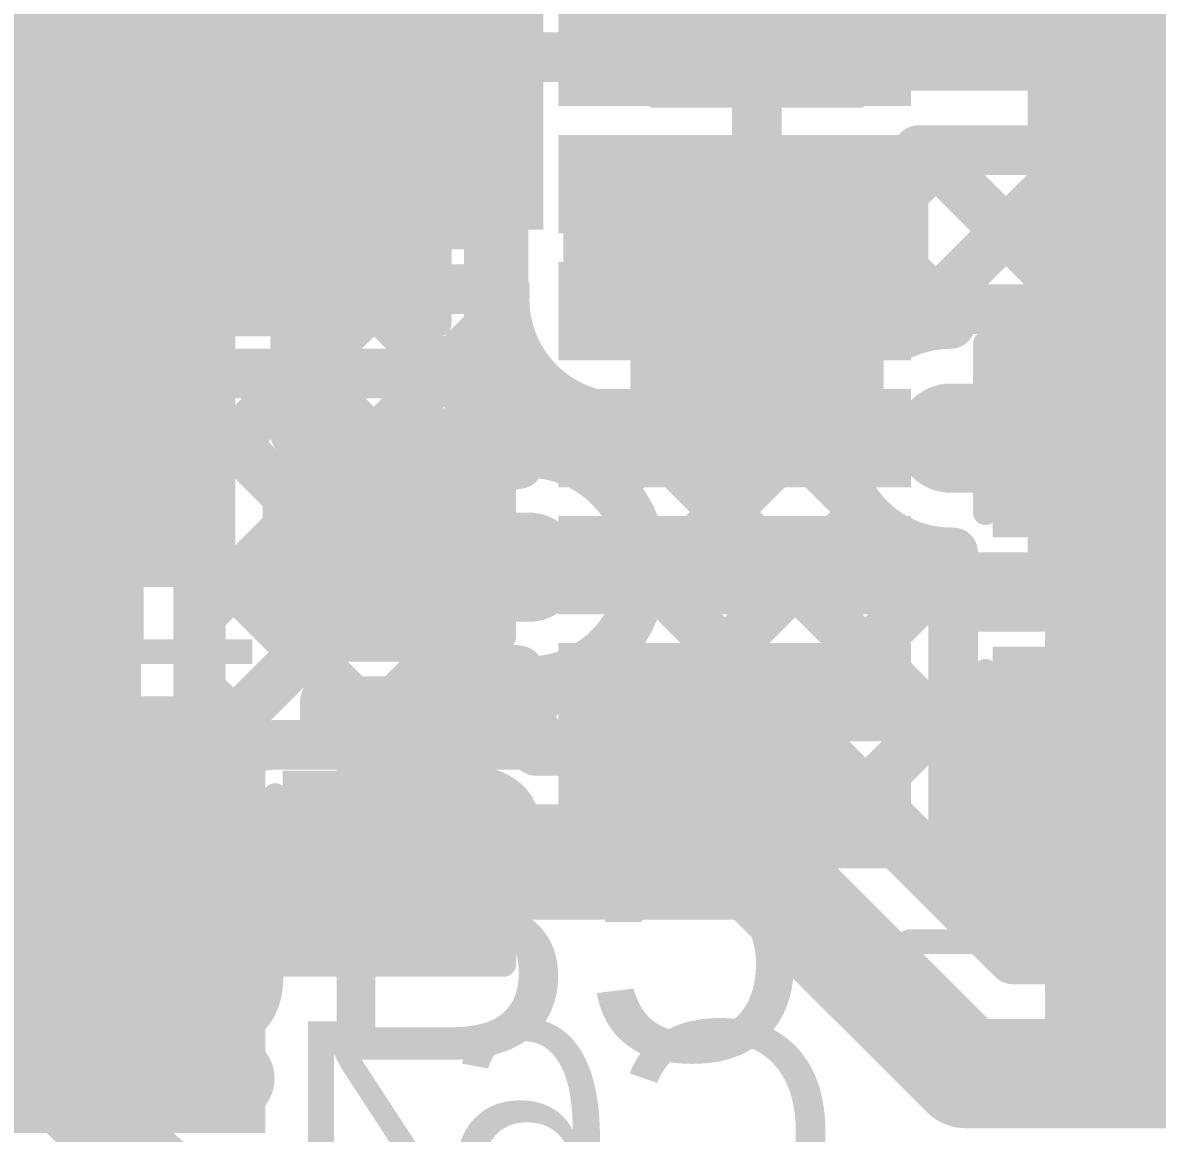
# Model space of a CAD drawing. Header units: millimetres. Extents: x -0.26 to 2.84, y -0.09 to 2.43.
# Drawn here: x 1.6111 to 1.8396, y 0.47 to 0.6937 of the extents above; entities that cross this region are included whole.
import ezdxf

# ---------------------------------------------------------------- set-up
doc = ezdxf.new("R2010")
doc.units = ezdxf.units.MM
doc.header["$MEASUREMENT"] = 0
for name, color, linetype in [('BottomLayer', 5, 'Continuous'), ('BottomOverlay', 54, 'Continuous'), ('BottomPaste', 16, 'Continuous'), ('BottomSolder', 6, 'Continuous'), ('TopLayer', 1, 'Continuous'), ('TopOverlay', 2, 'Continuous'), ('TopPaste', 8, 'Continuous'), ('TopSolder', 216, 'Continuous'), ('ViaHoleLayer', 16, 'Continuous')]:
    doc.layers.add(name, color=color, linetype=linetype)
doc.styles.add('Arial', font='', dxfattribs={"height": 0.2})
doc.styles.get('Arial').set_extended_font_data('Arial')

# ---------------------------------------------------------------- blocks, each defined once
blk = doc.blocks.new('R__0603_B_19')
at = {"layer": 'BottomLayer'}
for points in [[(-0.045, -0.0175), (-0.045, 0.0175), (-0.015, 0.0175), (-0.015, -0.0175)], [(0.015, -0.0175), (0.015, 0.0175), (0.045, 0.0175), (0.045, -0.0175)]]:
    blk.add_hatch(color=5, dxfattribs=at).paths.add_polyline_path(points)
at = {"layer": 'BottomPaste'}
for points in [[(-0.045, -0.0175), (-0.045, 0.0175), (-0.015, 0.0175), (-0.015, -0.0175)], [(0.015, -0.0175), (0.015, 0.0175), (0.045, 0.0175), (0.045, -0.0175)]]:
    blk.add_hatch(color=16, dxfattribs=at).paths.add_polyline_path(points)
at = {"layer": 'BottomSolder'}
for points in [[(-0.049, -0.0215), (-0.049, 0.0215), (-0.011, 0.0215), (-0.011, -0.0215)], [(0.011, -0.0215), (0.011, 0.0215), (0.049, 0.0215), (0.049, -0.0215)]]:
    blk.add_hatch(color=6, dxfattribs=at).paths.add_polyline_path(points)
at = {"layer": 'BottomOverlay', "const_width": 0.005}
for points in [[(0.048, 0.021), (-0.048, 0.021)], [(-0.048, -0.021), (-0.048, 0.021)], [(0.048, -0.021), (0.048, 0.021)], [(0.048, -0.021), (-0.048, -0.021)]]:
    blk.add_lwpolyline(points, dxfattribs=at)
at = {"layer": 'BottomOverlay', "const_width": 0.0025}
for points in [[(-0.04925, 0.021, 1), (-0.04675, 0.021, 1)], [(-0.04925, 0.021, 1), (-0.04675, 0.021, 1)], [(0.04675, 0.021, 1), (0.04925, 0.021, 1)], [(0.04675, 0.021, 1), (0.04925, 0.021, 1)], [(-0.04925, -0.021, 1), (-0.04675, -0.021, 1)], [(-0.04925, -0.021, 1), (-0.04675, -0.021, 1)], [(0.04675, -0.021, 1), (0.04925, -0.021, 1)], [(0.04675, -0.021, 1), (0.04925, -0.021, 1)]]:
    blk.add_lwpolyline(points, format="xyb", close=True, dxfattribs=at)
blk = doc.blocks.new('R__0603_B_46')
at = {"layer": 'BottomLayer'}
for points in [[(-0.045, -0.0175), (-0.045, 0.0175), (-0.015, 0.0175), (-0.015, -0.0175)], [(0.015, -0.0175), (0.015, 0.0175), (0.045, 0.0175), (0.045, -0.0175)]]:
    blk.add_hatch(color=5, dxfattribs=at).paths.add_polyline_path(points)
at = {"layer": 'BottomPaste'}
for points in [[(-0.045, -0.0175), (-0.045, 0.0175), (-0.015, 0.0175), (-0.015, -0.0175)], [(0.015, -0.0175), (0.015, 0.0175), (0.045, 0.0175), (0.045, -0.0175)]]:
    blk.add_hatch(color=16, dxfattribs=at).paths.add_polyline_path(points)
at = {"layer": 'BottomSolder'}
for points in [[(-0.049, -0.0215), (-0.049, 0.0215), (-0.011, 0.0215), (-0.011, -0.0215)], [(0.011, -0.0215), (0.011, 0.0215), (0.049, 0.0215), (0.049, -0.0215)]]:
    blk.add_hatch(color=6, dxfattribs=at).paths.add_polyline_path(points)
at = {"layer": 'BottomOverlay', "const_width": 0.005}
for points in [[(-0.048, 0.021), (0.048, 0.021)], [(-0.048, 0.021), (-0.048, -0.021)], [(0.048, 0.021), (0.048, -0.021)], [(-0.048, -0.021), (0.048, -0.021)]]:
    blk.add_lwpolyline(points, dxfattribs=at)
at = {"layer": 'BottomOverlay', "const_width": 0.0025}
for points in [[(-0.04925, 0.021, 1), (-0.04675, 0.021, 1)], [(-0.04925, 0.021, 1), (-0.04675, 0.021, 1)], [(0.04675, 0.021, 1), (0.04925, 0.021, 1)], [(0.04675, 0.021, 1), (0.04925, 0.021, 1)], [(-0.04925, -0.021, 1), (-0.04675, -0.021, 1)], [(-0.04925, -0.021, 1), (-0.04675, -0.021, 1)], [(0.04675, -0.021, 1), (0.04925, -0.021, 1)], [(0.04675, -0.021, 1), (0.04925, -0.021, 1)]]:
    blk.add_lwpolyline(points, format="xyb", close=True, dxfattribs=at)
blk = doc.blocks.new('R__1206_B_47')
at = {"layer": 'BottomLayer'}
for points in [[(-0.08, 0.035), (-0.02, 0.035), (-0.02, -0.035), (-0.08, -0.035)], [(0.02, 0.035), (0.08, 0.035), (0.08, -0.035), (0.02, -0.035)]]:
    blk.add_hatch(color=5, dxfattribs=at).paths.add_polyline_path(points)
at = {"layer": 'BottomPaste'}
for points in [[(-0.08, 0.035), (-0.02, 0.035), (-0.02, -0.035), (-0.08, -0.035)], [(0.02, 0.035), (0.08, 0.035), (0.08, -0.035), (0.02, -0.035)]]:
    blk.add_hatch(color=16, dxfattribs=at).paths.add_polyline_path(points)
at = {"layer": 'BottomSolder'}
for points in [[(-0.084, 0.039), (-0.016, 0.039), (-0.016, -0.039), (-0.084, -0.039)], [(0.016, 0.039), (0.084, 0.039), (0.084, -0.039), (0.016, -0.039)]]:
    blk.add_hatch(color=6, dxfattribs=at).paths.add_polyline_path(points)
at = {"layer": 'BottomOverlay', "const_width": 0.00787}
for points in [[(0.085, 0.04), (-0.085, 0.04)], [(-0.085, 0.04), (-0.085, -0.04)], [(0.085, 0.04), (0.085, -0.04)], [(0.085, -0.04), (-0.085, -0.04)]]:
    blk.add_lwpolyline(points, dxfattribs=at)
at = {"layer": 'BottomOverlay', "const_width": 0.00394}
for points in [[(-0.08697, 0.04, 1), (-0.08303, 0.04, 1)], [(-0.08697, 0.04, 1), (-0.08303, 0.04, 1)], [(0.08303, 0.04, 1), (0.08697, 0.04, 1)], [(0.08303, 0.04, 1), (0.08697, 0.04, 1)], [(-0.08697, -0.04, 1), (-0.08303, -0.04, 1)], [(-0.08697, -0.04, 1), (-0.08303, -0.04, 1)], [(0.08303, -0.04, 1), (0.08697, -0.04, 1)], [(0.08303, -0.04, 1), (0.08697, -0.04, 1)]]:
    blk.add_lwpolyline(points, format="xyb", close=True, dxfattribs=at)
blk = doc.blocks.new('IND_0603_53')
at = {"layer": 'TopLayer'}
for points in [[(-0.04862, 0.01909), (-0.01319, 0.01909), (-0.01319, -0.01909), (-0.04862, -0.01909)], [(0.01319, 0.01909), (0.04862, 0.01909), (0.04862, -0.01909), (0.01319, -0.01909)]]:
    blk.add_hatch(color=1, dxfattribs=at).paths.add_polyline_path(points)
at = {"layer": 'TopPaste'}
for points in [[(-0.04862, 0.01909), (-0.01319, 0.01909), (-0.01319, -0.01909), (-0.04862, -0.01909)], [(0.01319, 0.01909), (0.04862, 0.01909), (0.04862, -0.01909), (0.01319, -0.01909)]]:
    blk.add_hatch(color=8, dxfattribs=at).paths.add_polyline_path(points)
at = {"layer": 'TopSolder'}
for points in [[(-0.05262, 0.02309), (-0.00919, 0.02309), (-0.00919, -0.02309), (-0.05262, -0.02309)], [(0.00919, 0.02309), (0.05262, 0.02309), (0.05262, -0.02309), (0.00919, -0.02309)]]:
    blk.add_hatch(color=216, dxfattribs=at).paths.add_polyline_path(points)
at = {"layer": 'TopOverlay', "const_width": 0.00787}
for points in [[(-0.055, 0.025), (0.055, 0.025)], [(-0.055, 0.025), (-0.055, -0.025)], [(0.055, 0.025), (0.055, -0.025)], [(-0.055, -0.025), (0.055, -0.025)]]:
    blk.add_lwpolyline(points, dxfattribs=at)
at = {"layer": 'TopOverlay', "const_width": 0.00394}
for points in [[(-0.05697, 0.025, 1), (-0.05303, 0.025, 1)], [(-0.05697, 0.025, 1), (-0.05303, 0.025, 1)], [(0.05303, 0.025, 1), (0.05697, 0.025, 1)], [(0.05303, 0.025, 1), (0.05697, 0.025, 1)], [(-0.05697, -0.025, 1), (-0.05303, -0.025, 1)], [(-0.05697, -0.025, 1), (-0.05303, -0.025, 1)], [(0.05303, -0.025, 1), (0.05697, -0.025, 1)], [(0.05303, -0.025, 1), (0.05697, -0.025, 1)]]:
    blk.add_lwpolyline(points, format="xyb", close=True, dxfattribs=at)
blk = doc.blocks.new('C__0603_54')
at = {"layer": 'TopLayer'}
for points in [[(-0.045, -0.0175), (-0.045, 0.0175), (-0.015, 0.0175), (-0.015, -0.0175)], [(0.015, -0.0175), (0.015, 0.0175), (0.045, 0.0175), (0.045, -0.0175)]]:
    blk.add_hatch(color=1, dxfattribs=at).paths.add_polyline_path(points)
at = {"layer": 'TopPaste'}
for points in [[(-0.045, -0.0175), (-0.045, 0.0175), (-0.015, 0.0175), (-0.015, -0.0175)], [(0.015, -0.0175), (0.015, 0.0175), (0.045, 0.0175), (0.045, -0.0175)]]:
    blk.add_hatch(color=8, dxfattribs=at).paths.add_polyline_path(points)
at = {"layer": 'TopSolder'}
for points in [[(-0.049, -0.0215), (-0.049, 0.0215), (-0.011, 0.0215), (-0.011, -0.0215)], [(0.011, -0.0215), (0.011, 0.0215), (0.049, 0.0215), (0.049, -0.0215)]]:
    blk.add_hatch(color=216, dxfattribs=at).paths.add_polyline_path(points)
at = {"layer": 'TopOverlay', "const_width": 0.005}
for points in [[(-0.05, 0.023), (-0.016, 0.023)], [(-0.05, 0.023), (-0.05, -0.023)], [(0.016, 0.023), (0.05, 0.023)], [(0.05, 0.023), (0.05, -0.023)], [(-0.05, -0.023), (-0.016, -0.023)], [(0.016, -0.023), (0.05, -0.023)]]:
    blk.add_lwpolyline(points, dxfattribs=at)
at = {"layer": 'TopOverlay', "const_width": 0.0025}
for points in [[(-0.05125, 0.023, 1), (-0.04875, 0.023, 1)], [(-0.05125, 0.023, 1), (-0.04875, 0.023, 1)], [(-0.01725, 0.023, 1), (-0.01475, 0.023, 1)], [(0.01475, 0.023, 1), (0.01725, 0.023, 1)], [(0.04875, 0.023, 1), (0.05125, 0.023, 1)], [(0.04875, 0.023, 1), (0.05125, 0.023, 1)], [(-0.05125, -0.023, 1), (-0.04875, -0.023, 1)], [(-0.05125, -0.023, 1), (-0.04875, -0.023, 1)], [(-0.01725, -0.023, 1), (-0.01475, -0.023, 1)], [(0.01475, -0.023, 1), (0.01725, -0.023, 1)], [(0.04875, -0.023, 1), (0.05125, -0.023, 1)], [(0.04875, -0.023, 1), (0.05125, -0.023, 1)]]:
    blk.add_lwpolyline(points, format="xyb", close=True, dxfattribs=at)
blk = doc.blocks.new('C__0603_B_56')
at = {"layer": 'BottomLayer'}
for points in [[(-0.015, 0.0175), (-0.015, -0.0175), (-0.045, -0.0175), (-0.045, 0.0175)], [(0.045, 0.0175), (0.045, -0.0175), (0.015, -0.0175), (0.015, 0.0175)]]:
    blk.add_hatch(color=5, dxfattribs=at).paths.add_polyline_path(points)
at = {"layer": 'BottomPaste'}
for points in [[(-0.015, 0.0175), (-0.015, -0.0175), (-0.045, -0.0175), (-0.045, 0.0175)], [(0.045, 0.0175), (0.045, -0.0175), (0.015, -0.0175), (0.015, 0.0175)]]:
    blk.add_hatch(color=16, dxfattribs=at).paths.add_polyline_path(points)
at = {"layer": 'BottomSolder'}
for points in [[(-0.011, 0.0215), (-0.011, -0.0215), (-0.049, -0.0215), (-0.049, 0.0215)], [(0.049, 0.0215), (0.049, -0.0215), (0.011, -0.0215), (0.011, 0.0215)]]:
    blk.add_hatch(color=6, dxfattribs=at).paths.add_polyline_path(points)
at = {"layer": 'BottomOverlay', "const_width": 0.005}
for points in [[(-0.05, -0.023), (-0.05, 0.023)], [(-0.016, 0.023), (-0.05, 0.023)], [(0.05, 0.023), (0.016, 0.023)], [(0.05, -0.023), (0.05, 0.023)], [(-0.016, -0.023), (-0.05, -0.023)], [(0.05, -0.023), (0.016, -0.023)]]:
    blk.add_lwpolyline(points, dxfattribs=at)
at = {"layer": 'BottomOverlay', "const_width": 0.0025}
for points in [[(-0.05125, 0.023, 1), (-0.04875, 0.023, 1)], [(-0.05125, 0.023, 1), (-0.04875, 0.023, 1)], [(-0.01725, 0.023, 1), (-0.01475, 0.023, 1)], [(0.01475, 0.023, 1), (0.01725, 0.023, 1)], [(0.04875, 0.023, 1), (0.05125, 0.023, 1)], [(0.04875, 0.023, 1), (0.05125, 0.023, 1)], [(-0.05125, -0.023, 1), (-0.04875, -0.023, 1)], [(-0.05125, -0.023, 1), (-0.04875, -0.023, 1)], [(-0.01725, -0.023, 1), (-0.01475, -0.023, 1)], [(0.01475, -0.023, 1), (0.01725, -0.023, 1)], [(0.04875, -0.023, 1), (0.05125, -0.023, 1)], [(0.04875, -0.023, 1), (0.05125, -0.023, 1)]]:
    blk.add_lwpolyline(points, format="xyb", close=True, dxfattribs=at)
blk = doc.blocks.new('C__0603_B_57')
at = {"layer": 'BottomLayer'}
for points in [[(-0.015, 0.0175), (-0.015, -0.0175), (-0.045, -0.0175), (-0.045, 0.0175)], [(0.045, 0.0175), (0.045, -0.0175), (0.015, -0.0175), (0.015, 0.0175)]]:
    blk.add_hatch(color=5, dxfattribs=at).paths.add_polyline_path(points)
at = {"layer": 'BottomPaste'}
for points in [[(-0.015, 0.0175), (-0.015, -0.0175), (-0.045, -0.0175), (-0.045, 0.0175)], [(0.045, 0.0175), (0.045, -0.0175), (0.015, -0.0175), (0.015, 0.0175)]]:
    blk.add_hatch(color=16, dxfattribs=at).paths.add_polyline_path(points)
at = {"layer": 'BottomSolder'}
for points in [[(-0.011, 0.0215), (-0.011, -0.0215), (-0.049, -0.0215), (-0.049, 0.0215)], [(0.049, 0.0215), (0.049, -0.0215), (0.011, -0.0215), (0.011, 0.0215)]]:
    blk.add_hatch(color=6, dxfattribs=at).paths.add_polyline_path(points)
at = {"layer": 'BottomOverlay', "const_width": 0.005}
for points in [[(-0.05, -0.023), (-0.05, 0.023)], [(-0.016, 0.023), (-0.05, 0.023)], [(0.05, 0.023), (0.016, 0.023)], [(0.05, -0.023), (0.05, 0.023)], [(-0.016, -0.023), (-0.05, -0.023)], [(0.05, -0.023), (0.016, -0.023)]]:
    blk.add_lwpolyline(points, dxfattribs=at)
at = {"layer": 'BottomOverlay', "const_width": 0.0025}
for points in [[(-0.05125, 0.023, 1), (-0.04875, 0.023, 1)], [(-0.05125, 0.023, 1), (-0.04875, 0.023, 1)], [(-0.01725, 0.023, 1), (-0.01475, 0.023, 1)], [(0.01475, 0.023, 1), (0.01725, 0.023, 1)], [(0.04875, 0.023, 1), (0.05125, 0.023, 1)], [(0.04875, 0.023, 1), (0.05125, 0.023, 1)], [(-0.05125, -0.023, 1), (-0.04875, -0.023, 1)], [(-0.05125, -0.023, 1), (-0.04875, -0.023, 1)], [(-0.01725, -0.023, 1), (-0.01475, -0.023, 1)], [(0.01475, -0.023, 1), (0.01725, -0.023, 1)], [(0.04875, -0.023, 1), (0.05125, -0.023, 1)], [(0.04875, -0.023, 1), (0.05125, -0.023, 1)]]:
    blk.add_lwpolyline(points, format="xyb", close=True, dxfattribs=at)
blk = doc.blocks.new('28_HTSSOP_69')
at = {"layer": 'TopLayer'}
for points in [[(-0.04724, 0.12146), (0.04724, 0.12146), (0.04724, -0.12146), (-0.04724, -0.12146)], [(-0.14173, -0.00689), (-0.07874, -0.00689), (-0.07874, -0.0187), (-0.14173, -0.0187)], [(-0.14173, -0.03248), (-0.07874, -0.03248), (-0.07874, -0.04429), (-0.14173, -0.04429)], [(-0.14173, -0.05807), (-0.07874, -0.05807), (-0.07874, -0.06988), (-0.14173, -0.06988)], [(-0.14173, -0.08366), (-0.07874, -0.08366), (-0.07874, -0.09547), (-0.14173, -0.09547)], [(-0.14173, -0.10925), (-0.07874, -0.10925), (-0.07874, -0.12106), (-0.14173, -0.12106)], [(-0.14173, -0.13484), (-0.07874, -0.13484), (-0.07874, -0.14665), (-0.14173, -0.14665)], [(-0.14173, -0.16043), (-0.07874, -0.16043), (-0.07874, -0.17224), (-0.14173, -0.17224)]]:
    blk.add_hatch(color=1, dxfattribs=at).paths.add_polyline_path(points)
at = {"layer": 'TopPaste'}
for points in [[(-0.04724, 0.12146), (0.04724, 0.12146), (0.04724, -0.12146), (-0.04724, -0.12146)], [(-0.14173, -0.00689), (-0.07874, -0.00689), (-0.07874, -0.0187), (-0.14173, -0.0187)], [(-0.14173, -0.03248), (-0.07874, -0.03248), (-0.07874, -0.04429), (-0.14173, -0.04429)], [(-0.14173, -0.05807), (-0.07874, -0.05807), (-0.07874, -0.06988), (-0.14173, -0.06988)], [(-0.14173, -0.08366), (-0.07874, -0.08366), (-0.07874, -0.09547), (-0.14173, -0.09547)], [(-0.14173, -0.10925), (-0.07874, -0.10925), (-0.07874, -0.12106), (-0.14173, -0.12106)], [(-0.14173, -0.13484), (-0.07874, -0.13484), (-0.07874, -0.14665), (-0.14173, -0.14665)], [(-0.14173, -0.16043), (-0.07874, -0.16043), (-0.07874, -0.17224), (-0.14173, -0.17224)]]:
    blk.add_hatch(color=8, dxfattribs=at).paths.add_polyline_path(points)
at = {"layer": 'TopSolder'}
for points in [[(-0.05124, 0.12546), (0.05124, 0.12546), (0.05124, -0.12546), (-0.05124, -0.12546)], [(-0.14573, -0.00289), (-0.07474, -0.00289), (-0.07474, -0.0227), (-0.14573, -0.0227)], [(-0.14573, -0.02848), (-0.07474, -0.02848), (-0.07474, -0.04829), (-0.14573, -0.04829)], [(-0.14573, -0.05407), (-0.07474, -0.05407), (-0.07474, -0.07388), (-0.14573, -0.07388)], [(-0.14573, -0.07966), (-0.07474, -0.07966), (-0.07474, -0.09947), (-0.14573, -0.09947)], [(-0.14573, -0.10525), (-0.07474, -0.10525), (-0.07474, -0.12506), (-0.14573, -0.12506)], [(-0.14573, -0.13084), (-0.07474, -0.13084), (-0.07474, -0.15065), (-0.14573, -0.15065)], [(-0.14573, -0.15643), (-0.07474, -0.15643), (-0.07474, -0.17624), (-0.14573, -0.17624)]]:
    blk.add_hatch(color=216, dxfattribs=at).paths.add_polyline_path(points)
at = {"layer": 'TopOverlay', "const_width": 0.005}
blk.add_lwpolyline([(-0.075, -0.191), (0.075, -0.191)], dxfattribs=at)
at = {"layer": 'TopOverlay', "const_width": 0.0025}
blk.add_lwpolyline([(-0.07625, -0.191, 1), (-0.07375, -0.191, 1)], format="xyb", close=True, dxfattribs=at)
blk = doc.blocks.new('C__0603_B_111')
at = {"layer": 'BottomLayer'}
for points in [[(-0.015, 0.0175), (-0.015, -0.0175), (-0.045, -0.0175), (-0.045, 0.0175)], [(0.045, 0.0175), (0.045, -0.0175), (0.015, -0.0175), (0.015, 0.0175)]]:
    blk.add_hatch(color=5, dxfattribs=at).paths.add_polyline_path(points)
at = {"layer": 'BottomPaste'}
for points in [[(-0.015, 0.0175), (-0.015, -0.0175), (-0.045, -0.0175), (-0.045, 0.0175)], [(0.045, 0.0175), (0.045, -0.0175), (0.015, -0.0175), (0.015, 0.0175)]]:
    blk.add_hatch(color=16, dxfattribs=at).paths.add_polyline_path(points)
at = {"layer": 'BottomSolder'}
for points in [[(-0.011, 0.0215), (-0.011, -0.0215), (-0.049, -0.0215), (-0.049, 0.0215)], [(0.049, 0.0215), (0.049, -0.0215), (0.011, -0.0215), (0.011, 0.0215)]]:
    blk.add_hatch(color=6, dxfattribs=at).paths.add_polyline_path(points)
at = {"layer": 'BottomOverlay', "const_width": 0.005}
for points in [[(-0.05, 0.023), (-0.016, 0.023)], [(-0.05, 0.023), (-0.05, -0.023)], [(0.016, 0.023), (0.05, 0.023)], [(0.05, 0.023), (0.05, -0.023)], [(-0.05, -0.023), (-0.016, -0.023)], [(0.016, -0.023), (0.05, -0.023)]]:
    blk.add_lwpolyline(points, dxfattribs=at)
at = {"layer": 'BottomOverlay', "const_width": 0.0025}
for points in [[(-0.05125, 0.023, 1), (-0.04875, 0.023, 1)], [(-0.05125, 0.023, 1), (-0.04875, 0.023, 1)], [(-0.01725, 0.023, 1), (-0.01475, 0.023, 1)], [(0.01475, 0.023, 1), (0.01725, 0.023, 1)], [(0.04875, 0.023, 1), (0.05125, 0.023, 1)], [(0.04875, 0.023, 1), (0.05125, 0.023, 1)], [(-0.05125, -0.023, 1), (-0.04875, -0.023, 1)], [(-0.05125, -0.023, 1), (-0.04875, -0.023, 1)], [(-0.01725, -0.023, 1), (-0.01475, -0.023, 1)], [(0.01475, -0.023, 1), (0.01725, -0.023, 1)], [(0.04875, -0.023, 1), (0.05125, -0.023, 1)], [(0.04875, -0.023, 1), (0.05125, -0.023, 1)]]:
    blk.add_lwpolyline(points, format="xyb", close=True, dxfattribs=at)

msp = doc.modelspace()

# ---------------------------------------------------------------- hatches: boundary and pattern name
at = {"layer": 'BottomLayer'}
for points in [[(1.741, 0.68), (1.868, 0.68), (1.868, 0.726), (1.741, 0.726)], [(1.593, 0.652), (1.716, 0.652), (1.716, 0.724), (1.593, 0.724)], [(1.593, 0.587), (1.654, 0.587), (1.654, 0.665), (1.593, 0.665)], [(1.578, 0.47), (1.66, 0.47), (1.66, 0.553), (1.578, 0.553)]]:
    msp.add_hatch(color=5, dxfattribs=at).paths.add_polyline_path(points)
h = msp.add_hatch(color=5, dxfattribs=at)
edge = h.paths.add_edge_path()
edge.add_arc((1.732, 0.638), 0.01181, 0, 360)
h = msp.add_hatch(color=5, dxfattribs=at)
edge = h.paths.add_edge_path()
edge.add_arc((1.798, 0.61), 0.00886, 0, 360)
h = msp.add_hatch(color=5, dxfattribs=at)
edge = h.paths.add_edge_path()
edge.add_arc((1.713, 0.584), 0.00886, 0, 360)
h = msp.add_hatch(color=5, dxfattribs=at)
edge = h.paths.add_edge_path()
edge.add_arc((1.653, 0.481), 0.00886, 0, 360)
at = {"layer": 'TopLayer'}
for points in [[(1.817, 0.572), (1.912, 0.572), (1.912, 0.784), (1.817, 0.784)], [(1.653, 0.638), (1.693, 0.638), (1.693, 0.672), (1.653, 0.672)], [(1.72, 0.626), (1.787, 0.626), (1.787, 0.667), (1.72, 0.667)], [(1.566, 0.487), (1.635, 0.487), (1.635, 0.609), (1.566, 0.609)], [(1.817, 0.476), (1.884, 0.476), (1.884, 0.591), (1.817, 0.591)], [(1.834, 0.476), (2.054, 0.476), (2.054, 0.513), (1.834, 0.513)]]:
    msp.add_hatch(color=1, dxfattribs=at).paths.add_polyline_path(points)
h = msp.add_hatch(color=1, dxfattribs=at)
edge = h.paths.add_edge_path()
edge.add_arc((1.732, 0.638), 0.01181, 0, 360)
h = msp.add_hatch(color=1, dxfattribs=at)
edge = h.paths.add_edge_path()
edge.add_arc((1.798, 0.61), 0.00886, 0, 360)
h = msp.add_hatch(color=1, dxfattribs=at)
edge = h.paths.add_edge_path()
edge.add_arc((1.713, 0.584), 0.00886, 0, 360)
h = msp.add_hatch(color=1, dxfattribs=at)
edge = h.paths.add_edge_path()
edge.add_arc((1.653, 0.481), 0.00886, 0, 360)
at = {"layer": 'ViaHoleLayer'}
h = msp.add_hatch(color=16, dxfattribs=at)
edge = h.paths.add_edge_path()
edge.add_arc((1.732, 0.638), 0.00591, 0, 360)
h = msp.add_hatch(color=16, dxfattribs=at)
edge = h.paths.add_edge_path()
edge.add_arc((1.798, 0.61), 0.00591, 0, 360)
h = msp.add_hatch(color=16, dxfattribs=at)
edge = h.paths.add_edge_path()
edge.add_arc((1.713, 0.584), 0.00591, 0, 360)
h = msp.add_hatch(color=16, dxfattribs=at)
edge = h.paths.add_edge_path()
edge.add_arc((1.653, 0.481), 0.00591, 0, 360)

# ---------------------------------------------------------------- linework, layer by layer
at = {"layer": 'BottomLayer'}
for points, const_width in [([(1.759, 0.67059), (1.759, 0.69559)], 0.01), ([(1.7885, 0.65933), (1.79717, 0.668)], 0.01), ([(1.7885, 0.63105), (1.82545, 0.668)], 0.01), ([(1.7915, 0.668), (1.88, 0.668)], 0.01), ([(1.79283, 0.668), (1.82483, 0.636)], 0.01), ([(1.82111, 0.668), (1.85311, 0.636)], 0.01), ([(1.82174, 0.636), (1.85374, 0.668)], 0.01), ([(1.728, 0.66559), (1.7915, 0.66559)], 0.01), ([(1.728, 0.66147), (1.728, 0.66559)], 0.01), ([(1.73519, 0.66259), (1.73819, 0.66559)], 0.01), ([(1.73867, 0.66559), (1.74167, 0.66259)], 0.01), ([(1.76347, 0.66259), (1.76647, 0.66559)], 0.01), ([(1.76695, 0.66559), (1.76995, 0.66259)], 0.01), ([(1.7295, 0.66259), (1.7885, 0.66259)], 0.01), ([(1.7885, 0.63095), (1.7885, 0.66259)], 0.01), ([(1.732, 0.638), (1.73231, 0.63769)], 0.022), ([(1.7885, 0.64404), (1.7985, 0.63404)], 0.01), ([(1.73231, 0.63769), (1.7569, 0.63769)], 0.022), ([(1.7569, 0.63769), (1.759, 0.63559)], 0.022), ([(1.666, 0.64), (1.70827, 0.64)], 0.01), ([(1.666, 0.62168), (1.68432, 0.64)], 0.01), ([(1.666, 0.611), (1.666, 0.64)], 0.01), ([(1.6794, 0.64), (1.7084, 0.611)], 0.01), ([(1.6836, 0.611), (1.7083, 0.6357)], 0.01), ([(1.7985, 0.636), (1.8575, 0.636)], 0.01), ([(1.666, 0.62512), (1.68012, 0.611)], 0.01), ([(1.71188, 0.611), (1.71896, 0.61808)], 0.01), ([(1.7295, 0.60859), (1.7295, 0.61432)], 0.01), ([(1.798, 0.61), (1.827, 0.61)], 0.022), ([(1.827, 0.61), (1.828, 0.609)], 0.022), ([(1.666, 0.611), (1.7145, 0.611)], 0.01), ([(1.7145, 0.60695), (1.7145, 0.611)], 0.01), ([(1.72935, 0.60018), (1.73776, 0.60859)], 0.01), ([(1.7295, 0.60859), (1.77504, 0.60859)], 0.01), ([(1.73511, 0.57765), (1.76604, 0.60859)], 0.01), ([(1.7391, 0.60859), (1.7985, 0.54919)], 0.01), ([(1.76738, 0.60859), (1.77914, 0.59683)], 0.01), ([(1.73274, 0.547), (1.78064, 0.59491)], 0.01), ([(1.685, 0.584), (1.713, 0.584)], 0.022), ([(1.78483, 0.59115), (1.79997, 0.576)], 0.01), ([(1.7985, 0.582), (1.7985, 0.587)], 0.01), ([(1.76094, 0.54692), (1.7985, 0.58448)], 0.01), ([(1.73599, 0.58341), (1.8144, 0.505)], 0.01), ([(1.7985, 0.582), (1.8575, 0.582)], 0.01), ([(1.81831, 0.576), (1.82431, 0.582)], 0.01), ([(1.82226, 0.582), (1.82826, 0.576)], 0.01), ([(1.7985, 0.576), (1.8575, 0.576)], 0.01), ([(1.7985, 0.522), (1.7985, 0.576)], 0.01), ([(1.72606, 0.56506), (1.74412, 0.547)], 0.01), ([(1.7145, 0.55705), (1.71935, 0.56189)], 0.01), ([(1.7145, 0.557), (1.7145, 0.56105)], 0.01), ([(1.672, 0.557), (1.7145, 0.557)], 0.01), ([(1.672, 0.551), (1.672, 0.557)], 0.01), ([(1.67755, 0.557), (1.68355, 0.551)], 0.01), ([(1.68017, 0.551), (1.68617, 0.557)], 0.01), ([(1.70584, 0.557), (1.71184, 0.551)], 0.01), ([(1.70845, 0.551), (1.71445, 0.557)], 0.01), ([(1.77892, 0.53661), (1.7985, 0.55619)], 0.01), ([(1.828, 0.549), (1.868, 0.549)], 0.022), ([(1.672, 0.551), (1.7145, 0.551)], 0.01), ([(1.71184, 0.551), (1.7145, 0.54834)], 0.01), ([(1.7145, 0.547), (1.7145, 0.551)], 0.01), ([(1.7145, 0.547), (1.759, 0.547)], 0.01), ([(1.77526, 0.54026), (1.81053, 0.505)], 0.01), ([(1.685, 0.524), (1.759, 0.524)], 0.022), ([(1.759, 0.524), (1.801, 0.482)], 0.022), ([(1.79306, 0.52247), (1.7985, 0.52791)], 0.01), ([(1.7985, 0.522), (1.8575, 0.522)], 0.01), ([(1.8072, 0.50833), (1.82087, 0.522)], 0.01), ([(1.82569, 0.522), (1.84269, 0.505)], 0.01), ([(1.83216, 0.505), (1.84916, 0.522)], 0.01), ([(1.81053, 0.505), (1.87947, 0.505)], 0.01), ([(1.801, 0.482), (2.019, 0.482)], 0.022)]:
    msp.add_lwpolyline(points, dxfattribs=dict(at, const_width=const_width))
for points, const_width in [([(1.7565, 0.69559, 1), (1.7615, 0.69559, 1)], 0.005), ([(1.7565, 0.67059, 1), (1.7615, 0.67059, 1)], 0.005), ([(1.789, 0.668, 1), (1.794, 0.668, 1)], 0.005), ([(1.79033, 0.668, 1), (1.79533, 0.668, 1)], 0.005), ([(1.79467, 0.668, 1), (1.79967, 0.668, 1)], 0.005), ([(1.81861, 0.668, 1), (1.82361, 0.668, 1)], 0.005), ([(1.82295, 0.668, 1), (1.82795, 0.668, 1)], 0.005), ([(1.7255, 0.66559, 1), (1.7305, 0.66559, 1)], 0.005), ([(1.7255, 0.66559, 1), (1.7305, 0.66559, 1)], 0.005), ([(1.73569, 0.66559, 1), (1.74069, 0.66559, 1)], 0.005), ([(1.73617, 0.66559, 1), (1.74117, 0.66559, 1)], 0.005), ([(1.76397, 0.66559, 1), (1.76897, 0.66559, 1)], 0.005), ([(1.76445, 0.66559, 1), (1.76945, 0.66559, 1)], 0.005), ([(1.789, 0.66559, 1), (1.794, 0.66559, 1)], 0.005), ([(1.727, 0.66259, 1), (1.732, 0.66259, 1)], 0.005), ([(1.73269, 0.66259, 1), (1.73769, 0.66259, 1)], 0.005), ([(1.73917, 0.66259, 1), (1.74417, 0.66259, 1)], 0.005), ([(1.76097, 0.66259, 1), (1.76597, 0.66259, 1)], 0.005), ([(1.76745, 0.66259, 1), (1.77245, 0.66259, 1)], 0.005), ([(1.786, 0.66259, 1), (1.791, 0.66259, 1)], 0.005), ([(1.786, 0.66259, 1), (1.791, 0.66259, 1)], 0.005), ([(1.7255, 0.66147, 1), (1.7305, 0.66147, 1)], 0.005), ([(1.786, 0.65933, 1), (1.791, 0.65933, 1)], 0.005), ([(1.7265, 0.638, 1), (1.7375, 0.638, 1)], 0.011), ([(1.786, 0.64404, 1), (1.791, 0.64404, 1)], 0.005), ([(1.72681, 0.63769, 1), (1.73781, 0.63769, 1)], 0.011), ([(1.72681, 0.63769, 1), (1.73781, 0.63769, 1)], 0.011), ([(1.7514, 0.63769, 1), (1.7624, 0.63769, 1)], 0.011), ([(1.7514, 0.63769, 1), (1.7624, 0.63769, 1)], 0.011), ([(1.7535, 0.63559, 1), (1.7645, 0.63559, 1)], 0.011), ([(1.6635, 0.64, 1), (1.6685, 0.64, 1)], 0.005), ([(1.6635, 0.64, 1), (1.6685, 0.64, 1)], 0.005), ([(1.6769, 0.64, 1), (1.6819, 0.64, 1)], 0.005), ([(1.68182, 0.64, 1), (1.68682, 0.64, 1)], 0.005), ([(1.70577, 0.64, 1), (1.71077, 0.64, 1)], 0.005), ([(1.70577, 0.64, 1), (1.71077, 0.64, 1)], 0.005), ([(1.7058, 0.6357, 1), (1.7108, 0.6357, 1)], 0.005), ([(1.796, 0.636, 1), (1.801, 0.636, 1)], 0.005), ([(1.81924, 0.636, 1), (1.82424, 0.636, 1)], 0.005), ([(1.82233, 0.636, 1), (1.82733, 0.636, 1)], 0.005), ([(1.7955, 0.633, 1), (1.8005, 0.633, 1)], 0.005), ([(1.796, 0.63404, 1), (1.801, 0.63404, 1)], 0.005), ([(1.786, 0.63105, 1), (1.791, 0.63105, 1)], 0.005), ([(1.786, 0.63095, 1), (1.791, 0.63095, 1)], 0.005), ([(1.786, 0.63095, 1), (1.791, 0.63095, 1)], 0.005), ([(1.6635, 0.62512, 1), (1.6685, 0.62512, 1)], 0.005), ([(1.6635, 0.62168, 1), (1.6685, 0.62168, 1)], 0.005), ([(1.71646, 0.61808, 1), (1.72146, 0.61808, 1)], 0.005), ([(1.727, 0.61432, 1), (1.732, 0.61432, 1)], 0.005), ([(1.727, 0.61432, 1), (1.732, 0.61432, 1)], 0.005), ([(1.7925, 0.61, 1), (1.8035, 0.61, 1)], 0.011), ([(1.8215, 0.61, 1), (1.8325, 0.61, 1)], 0.011), ([(1.8215, 0.61, 1), (1.8325, 0.61, 1)], 0.011), ([(1.8225, 0.609, 1), (1.8335, 0.609, 1)], 0.011), ([(1.6635, 0.611, 1), (1.6685, 0.611, 1)], 0.005), ([(1.6635, 0.611, 1), (1.6685, 0.611, 1)], 0.005), ([(1.67762, 0.611, 1), (1.68262, 0.611, 1)], 0.005), ([(1.6811, 0.611, 1), (1.6861, 0.611, 1)], 0.005), ([(1.7059, 0.611, 1), (1.7109, 0.611, 1)], 0.005), ([(1.70938, 0.611, 1), (1.71438, 0.611, 1)], 0.005), ([(1.712, 0.611, 1), (1.717, 0.611, 1)], 0.005), ([(1.712, 0.611, 1), (1.717, 0.611, 1)], 0.005), ([(1.727, 0.60859, 1), (1.732, 0.60859, 1)], 0.005), ([(1.727, 0.60859, 1), (1.732, 0.60859, 1)], 0.005), ([(1.73526, 0.60859, 1), (1.74026, 0.60859, 1)], 0.005), ([(1.7366, 0.60859, 1), (1.7416, 0.60859, 1)], 0.005), ([(1.76354, 0.60859, 1), (1.76854, 0.60859, 1)], 0.005), ([(1.76488, 0.60859, 1), (1.76988, 0.60859, 1)], 0.005), ([(1.77254, 0.60859, 1), (1.77754, 0.60859, 1)], 0.005), ([(1.77254, 0.60859, 1), (1.77754, 0.60859, 1)], 0.005), ([(1.712, 0.60695, 1), (1.717, 0.60695, 1)], 0.005), ([(1.712, 0.60695, 1), (1.717, 0.60695, 1)], 0.005), ([(1.72685, 0.60018, 1), (1.73185, 0.60018, 1)], 0.005), ([(1.77665, 0.59683, 1), (1.78164, 0.59683, 1)], 0.005), ([(1.77814, 0.59491, 1), (1.78314, 0.59491, 1)], 0.005), ([(1.6795, 0.584, 1), (1.6905, 0.584, 1)], 0.011), ([(1.7075, 0.584, 1), (1.7185, 0.584, 1)], 0.011), ([(1.78233, 0.59115, 1), (1.78733, 0.59115, 1)], 0.005), ([(1.7955, 0.587, 1), (1.8005, 0.587, 1)], 0.005), ([(1.796, 0.587, 1), (1.801, 0.587, 1)], 0.005), ([(1.796, 0.58448, 1), (1.801, 0.58448, 1)], 0.005), ([(1.73349, 0.58341, 1), (1.73849, 0.58341, 1)], 0.005), ([(1.7335, 0.584, 1), (1.7385, 0.584, 1)], 0.005), ([(1.7335, 0.584, 1), (1.7385, 0.584, 1)], 0.005), ([(1.796, 0.582, 1), (1.801, 0.582, 1)], 0.005), ([(1.796, 0.582, 1), (1.801, 0.582, 1)], 0.005), ([(1.81976, 0.582, 1), (1.82476, 0.582, 1)], 0.005), ([(1.82181, 0.582, 1), (1.82681, 0.582, 1)], 0.005), ([(1.73261, 0.57765, 1), (1.73761, 0.57765, 1)], 0.005), ([(1.796, 0.576, 1), (1.801, 0.576, 1)], 0.005), ([(1.796, 0.576, 1), (1.801, 0.576, 1)], 0.005), ([(1.79747, 0.576, 1), (1.80247, 0.576, 1)], 0.005), ([(1.81581, 0.576, 1), (1.82081, 0.576, 1)], 0.005), ([(1.82576, 0.576, 1), (1.83076, 0.576, 1)], 0.005), ([(1.72356, 0.56506, 1), (1.72856, 0.56506, 1)], 0.005), ([(1.71685, 0.56189, 1), (1.72185, 0.56189, 1)], 0.005), ([(1.712, 0.56105, 1), (1.717, 0.56105, 1)], 0.005), ([(1.712, 0.56105, 1), (1.717, 0.56105, 1)], 0.005), ([(1.712, 0.55705, 1), (1.717, 0.55705, 1)], 0.005), ([(1.6695, 0.557, 1), (1.6745, 0.557, 1)], 0.005), ([(1.6695, 0.557, 1), (1.6745, 0.557, 1)], 0.005), ([(1.67505, 0.557, 1), (1.68005, 0.557, 1)], 0.005), ([(1.68367, 0.557, 1), (1.68867, 0.557, 1)], 0.005), ([(1.70334, 0.557, 1), (1.70834, 0.557, 1)], 0.005), ([(1.71195, 0.557, 1), (1.71695, 0.557, 1)], 0.005), ([(1.712, 0.557, 1), (1.717, 0.557, 1)], 0.005), ([(1.712, 0.557, 1), (1.717, 0.557, 1)], 0.005), ([(1.796, 0.55619, 1), (1.801, 0.55619, 1)], 0.005), ([(1.8225, 0.549, 1), (1.8335, 0.549, 1)], 0.011), ([(1.6695, 0.551, 1), (1.6745, 0.551, 1)], 0.005), ([(1.6695, 0.551, 1), (1.6745, 0.551, 1)], 0.005), ([(1.67767, 0.551, 1), (1.68267, 0.551, 1)], 0.005), ([(1.68105, 0.551, 1), (1.68605, 0.551, 1)], 0.005), ([(1.70595, 0.551, 1), (1.71095, 0.551, 1)], 0.005), ([(1.70934, 0.551, 1), (1.71434, 0.551, 1)], 0.005), ([(1.70934, 0.551, 1), (1.71434, 0.551, 1)], 0.005), ([(1.712, 0.551, 1), (1.717, 0.551, 1)], 0.005), ([(1.712, 0.551, 1), (1.717, 0.551, 1)], 0.005), ([(1.712, 0.54834, 1), (1.717, 0.54834, 1)], 0.005), ([(1.796, 0.54919, 1), (1.801, 0.54919, 1)], 0.005), ([(1.712, 0.547, 1), (1.717, 0.547, 1)], 0.005), ([(1.712, 0.547, 1), (1.717, 0.547, 1)], 0.005), ([(1.73024, 0.547, 1), (1.73524, 0.547, 1)], 0.005), ([(1.74162, 0.547, 1), (1.74662, 0.547, 1)], 0.005), ([(1.7565, 0.547, 1), (1.7615, 0.547, 1)], 0.005), ([(1.7565, 0.547, 1), (1.7615, 0.547, 1)], 0.005), ([(1.7565, 0.547, 1), (1.7615, 0.547, 1)], 0.005), ([(1.75844, 0.54692, 1), (1.76344, 0.54692, 1)], 0.005), ([(1.77276, 0.54026, 1), (1.77776, 0.54026, 1)], 0.005), ([(1.77276, 0.54026, 1), (1.77776, 0.54026, 1)], 0.005), ([(1.77276, 0.54026, 1), (1.77776, 0.54026, 1)], 0.005), ([(1.77642, 0.53661, 1), (1.78142, 0.53661, 1)], 0.005), ([(1.6795, 0.524, 1), (1.6905, 0.524, 1)], 0.011), ([(1.7535, 0.524, 1), (1.7645, 0.524, 1)], 0.011), ([(1.7535, 0.524, 1), (1.7645, 0.524, 1)], 0.011), ([(1.796, 0.52791, 1), (1.801, 0.52791, 1)], 0.005), ([(1.79056, 0.52247, 1), (1.79556, 0.52247, 1)], 0.005), ([(1.796, 0.522, 1), (1.801, 0.522, 1)], 0.005), ([(1.796, 0.522, 1), (1.801, 0.522, 1)], 0.005), ([(1.81837, 0.522, 1), (1.82337, 0.522, 1)], 0.005), ([(1.82319, 0.522, 1), (1.82819, 0.522, 1)], 0.005), ([(1.8047, 0.50833, 1), (1.8097, 0.50833, 1)], 0.005), ([(1.80803, 0.505, 1), (1.81303, 0.505, 1)], 0.005), ([(1.80803, 0.505, 1), (1.81303, 0.505, 1)], 0.005), ([(1.8119, 0.505, 1), (1.8169, 0.505, 1)], 0.005), ([(1.82966, 0.505, 1), (1.83466, 0.505, 1)], 0.005), ([(1.84019, 0.505, 1), (1.84519, 0.505, 1)], 0.005), ([(1.7955, 0.482, 1), (1.8065, 0.482, 1)], 0.011), ([(1.7955, 0.482, 1), (1.8065, 0.482, 1)], 0.011)]:
    msp.add_lwpolyline(points, format="xyb", close=True, dxfattribs=dict(at, const_width=const_width))
at = {"layer": 'BottomLayer', "const_width": 0.01}
for points in [[(1.7295, 0.61432, -0.408048), (1.70827, 0.64)], [(1.7885, 0.63095, -0.106853), (1.798, 0.633)], [(1.798, 0.587, -0.396365), (1.77504, 0.60859)], [(1.7145, 0.60695, -0.395225), (1.736, 0.584)], [(1.736, 0.584, -0.395225), (1.7145, 0.56105)], [(1.759, 0.547, -0.198912), (1.77526, 0.54026)], [(1.759, 0.547, -0.198912), (1.77526, 0.54026)]]:
    msp.add_lwpolyline(points, format="xyb", dxfattribs=at)
at = {"layer": 'TopLayer'}
for points, const_width in [([(1.63, 0.67014), (1.63, 0.73318)], 0.025), ([(1.85197, 0.68677), (1.86476, 0.69957)], 0.04), ([(1.838, 0.6728), (1.85197, 0.68677)], 0.04), ([(1.6545, 0.686), (1.68322, 0.686)], 0.01), ([(1.6845, 0.66324), (1.70803, 0.68677)], 0.01), ([(1.70803, 0.68677), (1.75453, 0.68677)], 0.01), ([(1.75453, 0.68677), (1.85197, 0.68677)], 0.01), ([(1.6545, 0.684), (1.68122, 0.684)], 0.01), ([(1.63, 0.67014), (1.64464, 0.6555)], 0.025), ([(1.672, 0.653), (1.672, 0.678)], 0.01), ([(1.64464, 0.6555), (1.6695, 0.6555)], 0.025), ([(1.6695, 0.6555), (1.672, 0.653)], 0.025), ([(1.6745, 0.653), (1.6845, 0.663)], 0.01), ([(1.6845, 0.663), (1.6845, 0.66324)], 0.01), ([(1.705, 0.6597), (1.708, 0.6627)], 0.01), ([(1.708, 0.614), (1.708, 0.6627)], 0.01), ([(1.705, 0.626), (1.705, 0.6597)], 0.01), ([(1.672, 0.653), (1.6745, 0.653)], 0.01), ([(1.672, 0.653), (1.6995, 0.653)], 0.01), ([(1.672, 0.628), (1.672, 0.653)], 0.01), ([(1.621, 0.6445), (1.6273, 0.6382)], 0.01), ([(1.621, 0.621), (1.621, 0.6445)], 0.01), ([(1.621, 0.64184), (1.6395, 0.62334)], 0.01), ([(1.705, 0.64269), (1.708, 0.63969)], 0.01), ([(1.621, 0.63325), (1.62662, 0.63887)], 0.01), ([(1.705, 0.6324), (1.708, 0.6354)], 0.01), ([(1.6395, 0.623), (1.6395, 0.63155)], 0.01), ([(1.641, 0.626), (1.641, 0.63127)], 0.01), ([(1.63703, 0.621), (1.6395, 0.62347)], 0.01), ([(1.6395, 0.623), (1.7045, 0.623)], 0.01), ([(1.647, 0.5744), (1.6956, 0.623)], 0.01), ([(1.647, 0.60268), (1.66732, 0.623)], 0.01), ([(1.66812, 0.623), (1.69561, 0.59551)], 0.01), ([(1.6964, 0.623), (1.71103, 0.60837)], 0.01), ([(1.621, 0.621), (1.647, 0.621)], 0.01), ([(1.64184, 0.621), (1.647, 0.61584)], 0.01), ([(1.647, 0.53921), (1.647, 0.621)], 0.01), ([(1.71103, 0.614), (1.71103, 0.61769)], 0.01), ([(1.647, 0.61584), (1.71103, 0.5518)], 0.01), ([(1.708, 0.614), (1.71103, 0.614)], 0.01), ([(1.71103, 0.60477), (1.71103, 0.614)], 0.01), ([(1.7034, 0.60252), (1.71103, 0.61015)], 0.01), ([(1.75453, 0.61), (1.798, 0.61)], 0.01), ([(1.647, 0.54612), (1.69448, 0.5936)], 0.01), ([(1.647, 0.58755), (1.68632, 0.54823)], 0.01), ([(1.71341, 0.58441), (1.75453, 0.58441)], 0.01), ([(1.713, 0.584), (1.71341, 0.58441)], 0.006), ([(1.6774, 0.54823), (1.69834, 0.56917)], 0.01), ([(1.71103, 0.55113), (1.71103, 0.56323)], 0.01), ([(1.647, 0.55927), (1.65851, 0.54776)], 0.01), ([(1.70568, 0.54823), (1.71103, 0.55358)], 0.01), ([(1.66223, 0.54823), (1.71103, 0.54823)], 0.01), ([(1.647, 0.53921), (1.65162, 0.54383)], 0.01), ([(1.653, 0.524), (1.66223, 0.53323)], 0.006), ([(1.66223, 0.53323), (1.75453, 0.53323)], 0.006), ([(1.653, 0.481), (1.653, 0.524)], 0.006), ([(1.565, 0.475), (1.63302, 0.475)], 0.01), ([(1.61813, 0.475), (1.63072, 0.46241)], 0.01), ([(1.61986, 0.46241), (1.63245, 0.475)], 0.01)]:
    msp.add_lwpolyline(points, dxfattribs=dict(at, const_width=const_width))
for points, const_width in [([(1.84197, 0.68677, 1), (1.86197, 0.68677, 1)], 0.02), ([(1.84197, 0.68677, 1), (1.86197, 0.68677, 1)], 0.02), ([(1.828, 0.6728, 1), (1.848, 0.6728, 1)], 0.02), ([(1.652, 0.686, 1), (1.657, 0.686, 1)], 0.005), ([(1.68072, 0.686, 1), (1.68572, 0.686, 1)], 0.005), ([(1.70553, 0.68677, 1), (1.71053, 0.68677, 1)], 0.005), ([(1.70553, 0.68677, 1), (1.71053, 0.68677, 1)], 0.005), ([(1.75203, 0.68677, 1), (1.75703, 0.68677, 1)], 0.005), ([(1.75203, 0.68677, 1), (1.75703, 0.68677, 1)], 0.005), ([(1.652, 0.684, 1), (1.657, 0.684, 1)], 0.005), ([(1.67872, 0.684, 1), (1.68372, 0.684, 1)], 0.005), ([(1.62375, 0.67014, 1), (1.63625, 0.67014, 1)], 0.0125), ([(1.62375, 0.67014, 1), (1.63625, 0.67014, 1)], 0.0125), ([(1.6695, 0.678, 1), (1.6745, 0.678, 1)], 0.005), ([(1.63839, 0.6555, 1), (1.65089, 0.6555, 1)], 0.0125), ([(1.63839, 0.6555, 1), (1.65089, 0.6555, 1)], 0.0125), ([(1.66325, 0.6555, 1), (1.67575, 0.6555, 1)], 0.0125), ([(1.66325, 0.6555, 1), (1.67575, 0.6555, 1)], 0.0125), ([(1.682, 0.66324, 1), (1.687, 0.66324, 1)], 0.005), ([(1.682, 0.66324, 1), (1.687, 0.66324, 1)], 0.005), ([(1.682, 0.663, 1), (1.687, 0.663, 1)], 0.005), ([(1.682, 0.663, 1), (1.687, 0.663, 1)], 0.005), ([(1.7055, 0.6627, 1), (1.7105, 0.6627, 1)], 0.005), ([(1.7055, 0.6627, 1), (1.7105, 0.6627, 1)], 0.005), ([(1.66575, 0.653, 1), (1.67825, 0.653, 1)], 0.0125), ([(1.7025, 0.6597, 1), (1.7075, 0.6597, 1)], 0.005), ([(1.7025, 0.6597, 1), (1.7075, 0.6597, 1)], 0.005), ([(1.6695, 0.653, 1), (1.6745, 0.653, 1)], 0.005), ([(1.6695, 0.653, 1), (1.6745, 0.653, 1)], 0.005), ([(1.6695, 0.653, 1), (1.6745, 0.653, 1)], 0.005), ([(1.6695, 0.653, 1), (1.6745, 0.653, 1)], 0.005), ([(1.672, 0.653, 1), (1.677, 0.653, 1)], 0.005), ([(1.672, 0.653, 1), (1.677, 0.653, 1)], 0.005), ([(1.697, 0.653, 1), (1.702, 0.653, 1)], 0.005), ([(1.6185, 0.6445, 1), (1.6235, 0.6445, 1)], 0.005), ([(1.6185, 0.6445, 1), (1.6235, 0.6445, 1)], 0.005), ([(1.6185, 0.64184, 1), (1.6235, 0.64184, 1)], 0.005), ([(1.7025, 0.64269, 1), (1.7075, 0.64269, 1)], 0.005), ([(1.7055, 0.63969, 1), (1.7105, 0.63969, 1)], 0.005), ([(1.62412, 0.63887, 1), (1.62912, 0.63887, 1)], 0.005), ([(1.6248, 0.6382, 1), (1.6298, 0.6382, 1)], 0.005), ([(1.6248, 0.6382, 1), (1.6298, 0.6382, 1)], 0.005), ([(1.62482, 0.63818, 1), (1.62982, 0.63818, 1)], 0.005), ([(1.7055, 0.6354, 1), (1.7105, 0.6354, 1)], 0.005), ([(1.6185, 0.63325, 1), (1.6235, 0.63325, 1)], 0.005), ([(1.637, 0.63155, 1), (1.642, 0.63155, 1)], 0.005), ([(1.637, 0.63155, 1), (1.642, 0.63155, 1)], 0.005), ([(1.637, 0.63155, 1), (1.642, 0.63155, 1)], 0.005), ([(1.6385, 0.63127, 1), (1.6435, 0.63127, 1)], 0.005), ([(1.7025, 0.6324, 1), (1.7075, 0.6324, 1)], 0.005), ([(1.6695, 0.628, 1), (1.6745, 0.628, 1)], 0.005), ([(1.6385, 0.626, 1), (1.6435, 0.626, 1)], 0.005), ([(1.7025, 0.626, 1), (1.7075, 0.626, 1)], 0.005), ([(1.637, 0.62347, 1), (1.642, 0.62347, 1)], 0.005), ([(1.637, 0.62334, 1), (1.642, 0.62334, 1)], 0.005), ([(1.637, 0.623, 1), (1.642, 0.623, 1)], 0.005), ([(1.637, 0.623, 1), (1.642, 0.623, 1)], 0.005), ([(1.66482, 0.623, 1), (1.66982, 0.623, 1)], 0.005), ([(1.66562, 0.623, 1), (1.67062, 0.623, 1)], 0.005), ([(1.6931, 0.623, 1), (1.6981, 0.623, 1)], 0.005), ([(1.6939, 0.623, 1), (1.6989, 0.623, 1)], 0.005), ([(1.702, 0.623, 1), (1.707, 0.623, 1)], 0.005), ([(1.6185, 0.621, 1), (1.6235, 0.621, 1)], 0.005), ([(1.6185, 0.621, 1), (1.6235, 0.621, 1)], 0.005), ([(1.63453, 0.621, 1), (1.63953, 0.621, 1)], 0.005), ([(1.63934, 0.621, 1), (1.64434, 0.621, 1)], 0.005), ([(1.6445, 0.621, 1), (1.6495, 0.621, 1)], 0.005), ([(1.6445, 0.621, 1), (1.6495, 0.621, 1)], 0.005), ([(1.70853, 0.61769, 1), (1.71353, 0.61769, 1)], 0.005), ([(1.6445, 0.61584, 1), (1.6495, 0.61584, 1)], 0.005), ([(1.6445, 0.61584, 1), (1.6495, 0.61584, 1)], 0.005), ([(1.7055, 0.614, 1), (1.7105, 0.614, 1)], 0.005), ([(1.7055, 0.614, 1), (1.7105, 0.614, 1)], 0.005), ([(1.70853, 0.614, 1), (1.71353, 0.614, 1)], 0.005), ([(1.70853, 0.614, 1), (1.71353, 0.614, 1)], 0.005), ([(1.70853, 0.614, 1), (1.71353, 0.614, 1)], 0.005), ([(1.70853, 0.61015, 1), (1.71353, 0.61015, 1)], 0.005), ([(1.75203, 0.61, 1), (1.75703, 0.61, 1)], 0.005), ([(1.7955, 0.61, 1), (1.8005, 0.61, 1)], 0.005), ([(1.70853, 0.60837, 1), (1.71353, 0.60837, 1)], 0.005), ([(1.70853, 0.60477, 1), (1.71353, 0.60477, 1)], 0.005), ([(1.70853, 0.60477, 1), (1.71353, 0.60477, 1)], 0.005), ([(1.6445, 0.60268, 1), (1.6495, 0.60268, 1)], 0.005), ([(1.7009, 0.60252, 1), (1.7059, 0.60252, 1)], 0.005), ([(1.69311, 0.59551, 1), (1.69811, 0.59551, 1)], 0.005), ([(1.69198, 0.5936, 1), (1.69698, 0.5936, 1)], 0.005), ([(1.6445, 0.58755, 1), (1.6495, 0.58755, 1)], 0.005), ([(1.71091, 0.58441, 1), (1.71591, 0.58441, 1)], 0.005), ([(1.71191, 0.58441, 1), (1.71491, 0.58441, 1)], 0.003), ([(1.75203, 0.58441, 1), (1.75703, 0.58441, 1)], 0.005), ([(1.7115, 0.584, 1), (1.7145, 0.584, 1)], 0.003), ([(1.6445, 0.5744, 1), (1.6495, 0.5744, 1)], 0.005), ([(1.69584, 0.56917, 1), (1.70084, 0.56917, 1)], 0.005), ([(1.70853, 0.56323, 1), (1.71353, 0.56323, 1)], 0.005), ([(1.70853, 0.56323, 1), (1.71353, 0.56323, 1)], 0.005), ([(1.6445, 0.55927, 1), (1.6495, 0.55927, 1)], 0.005), ([(1.70853, 0.55358, 1), (1.71353, 0.55358, 1)], 0.005), ([(1.70853, 0.5518, 1), (1.71353, 0.5518, 1)], 0.005), ([(1.70853, 0.55113, 1), (1.71353, 0.55113, 1)], 0.005), ([(1.65973, 0.54823, 1), (1.66473, 0.54823, 1)], 0.005), ([(1.65973, 0.54823, 1), (1.66473, 0.54823, 1)], 0.005), ([(1.65973, 0.54823, 1), (1.66473, 0.54823, 1)], 0.005), ([(1.6749, 0.54823, 1), (1.6799, 0.54823, 1)], 0.005), ([(1.68382, 0.54823, 1), (1.68882, 0.54823, 1)], 0.005), ([(1.70318, 0.54823, 1), (1.70818, 0.54823, 1)], 0.005), ([(1.70853, 0.54823, 1), (1.71353, 0.54823, 1)], 0.005), ([(1.6445, 0.54612, 1), (1.6495, 0.54612, 1)], 0.005), ([(1.65601, 0.54776, 1), (1.66101, 0.54776, 1)], 0.005), ([(1.64912, 0.54383, 1), (1.65412, 0.54383, 1)], 0.005), ([(1.64912, 0.54383, 1), (1.65412, 0.54383, 1)], 0.005), ([(1.64913, 0.54384, 1), (1.65413, 0.54384, 1)], 0.005), ([(1.6445, 0.53921, 1), (1.6495, 0.53921, 1)], 0.005), ([(1.6445, 0.53921, 1), (1.6495, 0.53921, 1)], 0.005), ([(1.66073, 0.53323, 1), (1.66373, 0.53323, 1)], 0.003), ([(1.66073, 0.53323, 1), (1.66373, 0.53323, 1)], 0.003), ([(1.75303, 0.53323, 1), (1.75603, 0.53323, 1)], 0.003), ([(1.6515, 0.524, 1), (1.6545, 0.524, 1)], 0.003), ([(1.6515, 0.524, 1), (1.6545, 0.524, 1)], 0.003), ([(1.6515, 0.481, 1), (1.6545, 0.481, 1)], 0.003), ([(1.61563, 0.475, 1), (1.62063, 0.475, 1)], 0.005), ([(1.62995, 0.475, 1), (1.63495, 0.475, 1)], 0.005), ([(1.63052, 0.475, 1), (1.63552, 0.475, 1)], 0.005), ([(1.63052, 0.475, 1), (1.63552, 0.475, 1)], 0.005), ([(1.63708, 0.46503, 1), (1.64208, 0.46503, 1)], 0.005)]:
    msp.add_lwpolyline(points, format="xyb", close=True, dxfattribs=dict(at, const_width=const_width))
at = {"layer": 'TopLayer', "const_width": 0.01}
for points in [[(1.6395, 0.63155, -0.1448), (1.6273, 0.6382)], [(1.6395, 0.63155, -0.144451), (1.62732, 0.63818)], [(1.71103, 0.56323, -0.909681), (1.71103, 0.60477)], [(1.65162, 0.54383, -0.198912), (1.66223, 0.54823)], [(1.65163, 0.54384, -0.198764), (1.66223, 0.54823)], [(1.63958, 0.46503, -0.146063), (1.63302, 0.475)]]:
    msp.add_lwpolyline(points, format="xyb", dxfattribs=at)

# ---------------------------------------------------------------- block references
msp.add_blockref('28_HTSSOP_69', (1.86476, 0.69957))
for name, p, rotation in [('R__0603_B_19', (1.815, 0.736), 270), ('C__0603_54', (1.672, 0.683), 90), ('R__1206_B_47', (1.589, 0.688), 180), ('C__0603_B_111', (1.759, 0.66559), 90), ('IND_0603_53', (1.589, 0.621), 90), ('C__0603_B_57', (1.828, 0.579), 270), ('R__0603_B_46', (1.623, 0.569), 90), ('C__0603_B_56', (1.685, 0.554), 270)]:
    msp.add_blockref(name, p, dxfattribs=dict(rotation=rotation))

# ---------------------------------------------------------------- texts
at = {"layer": 'BottomOverlay', "style": 'Arial', "text_generation_flag": 2}
msp.add_text('C64', height=0.045, dxfattribs=at).set_placement((1.77598, 0.44751))
at = {"layer": 'TopOverlay', "style": 'Arial'}
for s, height, p in [('L7', 0.045, (1.62451, 0.56451)), ('SB5', 0.06, (1.61157, 0.48481))]:
    msp.add_text(s, height=height, dxfattribs=at).set_placement(p)

doc.saveas('drawing.dxf')
